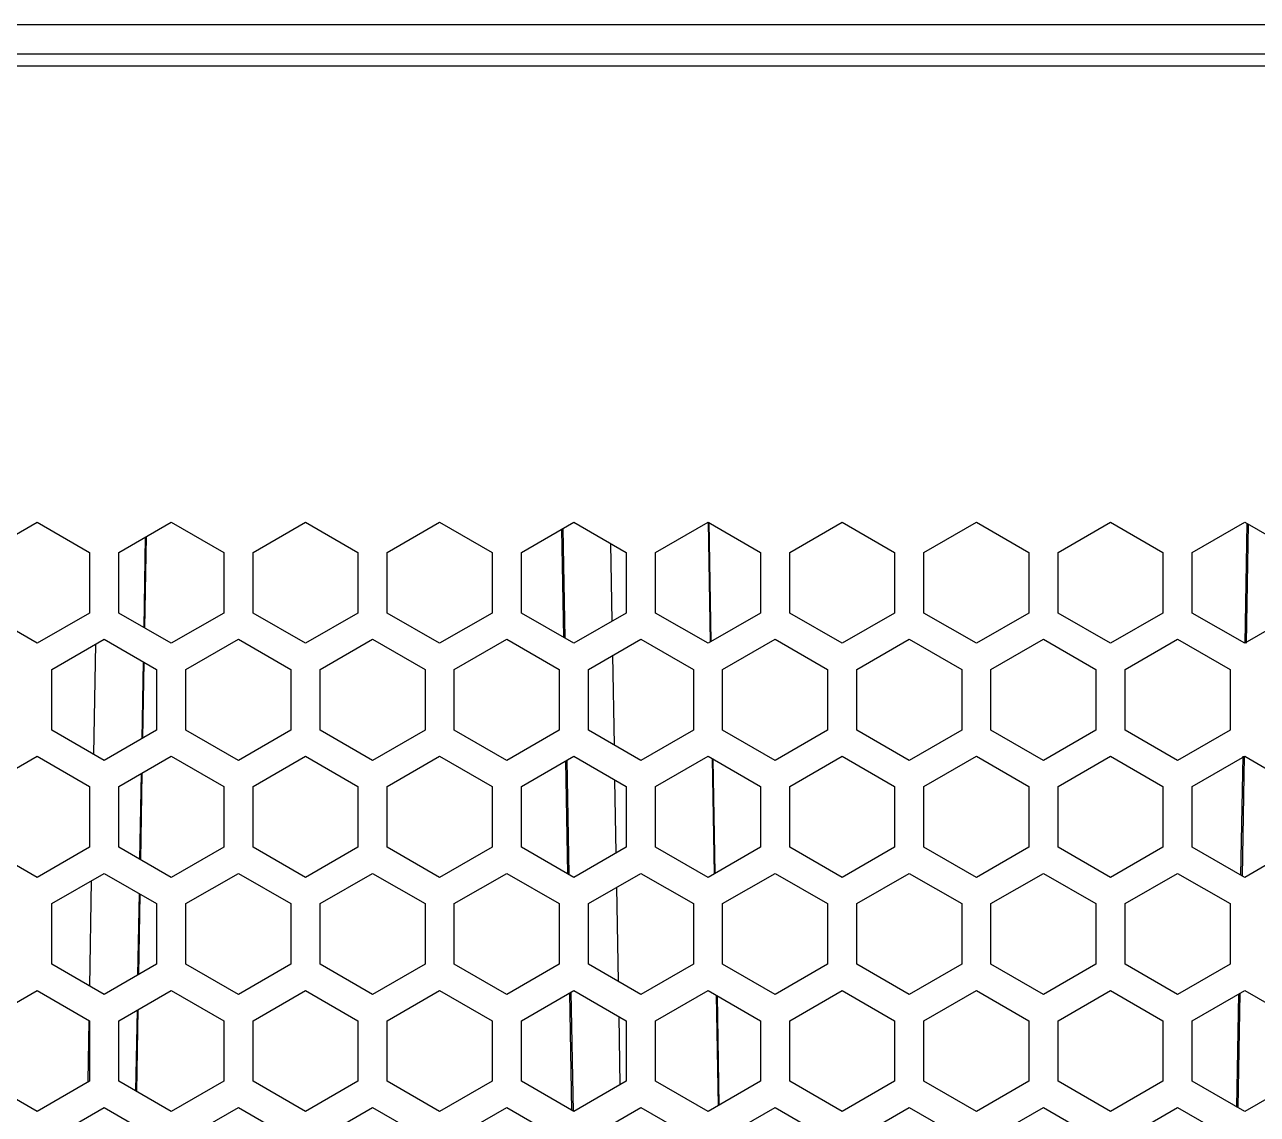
# Model space of a CAD drawing. Header units: millimetres. Extents: x 10297564 to 11610295, y -9287743 to -8409454.
# Drawn here: x 10494107 to 10495121, y -9078614 to -9077718 of the extents above; entities that cross this region are included whole.
import ezdxf

# ---------------------------------------------------------------- set-up
doc = ezdxf.new("R2010")
doc.units = ezdxf.units.MM
doc.header["$LTSCALE"] = 100
doc.layers.add('-0', color=7, linetype='Continuous')

# ---------------------------------------------------------------- blocks, each defined once
blk = doc.blocks.new('인버터 외형도')
at = {"layer": '-0', "linetype": 'Continuous'}
for p, q in [((86344.23, 52854.83), (98084.1, 52854.83)), ((88603.03, 52836.77), (96082.38, 52836.77)), ((95746.04, 52829.25), (92415.69, 52829.25)), ((93700.13, 52529.15), (93732.48, 52547.83)), ((93732.48, 52547.83), (93764.84, 52529.15)), ((93782.9, 52529.15), (93815.25, 52547.83)), ((93815.25, 52547.83), (93847.61, 52529.15)), ((93865.67, 52529.15), (93898.02, 52547.83)), ((93898.02, 52547.83), (93930.38, 52529.15)), ((93948.43, 52529.15), (93980.79, 52547.83)), ((93980.79, 52547.83), (94013.15, 52529.15)), ((94031.2, 52529.15), (94063.56, 52547.83)), ((94063.56, 52547.83), (94095.91, 52529.15)), ((94113.97, 52529.15), (94146.33, 52547.83)), ((94146.33, 52547.83), (94178.68, 52529.15)), ((94146.34, 52547.83), (94147.63, 52473.86)), ((94148.3, 52474.25), (94147.01, 52547.84)), ((94196.74, 52529.15), (94229.1, 52547.83)), ((94229.1, 52547.83), (94261.45, 52529.15)), ((94279.51, 52529.15), (94311.87, 52547.83)), ((94311.87, 52547.83), (94344.22, 52529.15)), ((94362.28, 52529.15), (94394.64, 52547.83)), ((94394.64, 52547.83), (94426.99, 52529.15)), ((94445.05, 52529.15), (94477.41, 52547.83)), ((94477.41, 52547.83), (94509.76, 52529.15)), ((94477.6, 52473.11), (94478.89, 52546.97)), ((94479.55, 52546.59), (94478.27, 52473.09)), ((93799.19, 52538.56), (93798.22, 52482.94)), ((93798.89, 52482.56), (93799.87, 52538.95)), ((94057.3, 52476.72), (94056.14, 52543.55)), ((94056.8, 52543.93), (94057.98, 52476.33)), ((94087.22, 52486.77), (94086.39, 52534.65)), ((93764.84, 52529.15), (93764.84, 52491.79)), ((93782.9, 52491.79), (93782.9, 52529.15)), ((93847.61, 52529.15), (93847.61, 52491.79)), ((93865.67, 52491.79), (93865.67, 52529.15)), ((93930.38, 52529.15), (93930.38, 52491.79)), ((93948.43, 52491.79), (93948.43, 52529.15)), ((94013.15, 52529.15), (94013.15, 52491.79)), ((94031.2, 52491.79), (94031.2, 52529.15)), ((94095.91, 52529.15), (94095.91, 52491.79)), ((94113.97, 52491.79), (94113.97, 52529.15)), ((94178.68, 52529.15), (94178.68, 52491.79)), ((94196.74, 52491.79), (94196.74, 52529.15)), ((94261.45, 52529.15), (94261.45, 52491.79)), ((94279.51, 52491.79), (94279.51, 52529.15)), ((94344.22, 52529.15), (94344.22, 52491.79)), ((94362.28, 52491.79), (94362.28, 52529.15)), ((94426.99, 52529.15), (94426.99, 52491.79)), ((94445.05, 52491.79), (94445.05, 52529.15)), ((93732.48, 52473.11), (93700.13, 52491.79)), ((93764.84, 52491.79), (93732.48, 52473.11)), ((93815.25, 52473.11), (93782.9, 52491.79)), ((93847.61, 52491.79), (93815.25, 52473.11)), ((93898.02, 52473.11), (93865.67, 52491.79)), ((93930.38, 52491.79), (93898.02, 52473.11)), ((93980.79, 52473.11), (93948.43, 52491.79)), ((94013.15, 52491.79), (93980.79, 52473.11)), ((94063.56, 52473.11), (94031.2, 52491.79)), ((94095.91, 52491.79), (94063.56, 52473.11)), ((94146.33, 52473.11), (94113.97, 52491.79)), ((94178.68, 52491.79), (94146.33, 52473.11)), ((94229.1, 52473.11), (94196.74, 52491.79)), ((94261.45, 52491.79), (94229.1, 52473.11)), ((94311.87, 52473.11), (94279.51, 52491.79)), ((94344.22, 52491.79), (94311.87, 52473.11)), ((94394.64, 52473.11), (94362.28, 52491.79)), ((94426.99, 52491.79), (94394.64, 52473.11)), ((94477.41, 52473.11), (94445.05, 52491.79)), ((94509.76, 52491.79), (94477.41, 52473.11)), ((93741.51, 52456.92), (93773.87, 52475.6)), ((93767.43, 52404.59), (93768.62, 52472.57)), ((93773.87, 52475.6), (93806.22, 52456.92)), ((93824.28, 52456.92), (93856.64, 52475.6)), ((93856.64, 52475.6), (93888.99, 52456.92)), ((93907.05, 52456.92), (93939.41, 52475.6)), ((93939.41, 52475.6), (93971.76, 52456.92)), ((93989.82, 52456.92), (94022.17, 52475.6)), ((94022.17, 52475.6), (94054.53, 52456.92)), ((94072.59, 52456.92), (94104.94, 52475.6)), ((94104.94, 52475.6), (94137.3, 52456.92)), ((94155.36, 52456.92), (94187.71, 52475.6)), ((94187.71, 52475.6), (94220.07, 52456.92)), ((94238.13, 52456.92), (94270.48, 52475.6)), ((94270.48, 52475.6), (94302.84, 52456.92)), ((94320.9, 52456.92), (94353.25, 52475.6)), ((94353.25, 52475.6), (94385.61, 52456.92)), ((94403.67, 52456.92), (94436.02, 52475.6)), ((94436.02, 52475.6), (94468.38, 52456.92)), ((93797.85, 52461.75), (93797.02, 52414.24)), ((94088.56, 52410.34), (94087.59, 52465.58)), ((93741.51, 52419.55), (93741.51, 52456.92)), ((93797.7, 52414.63), (93798.52, 52461.37)), ((93806.22, 52456.92), (93806.22, 52419.55)), ((93824.28, 52419.55), (93824.28, 52456.92)), ((93888.99, 52456.92), (93888.99, 52419.55)), ((93907.05, 52419.55), (93907.05, 52456.92)), ((93971.76, 52456.92), (93971.76, 52419.55)), ((93989.82, 52419.55), (93989.82, 52456.92)), ((94054.53, 52456.92), (94054.53, 52419.55)), ((94072.59, 52419.55), (94072.59, 52456.92)), ((94137.3, 52456.92), (94137.3, 52419.55)), ((94155.36, 52419.55), (94155.36, 52456.92)), ((94220.07, 52456.92), (94220.07, 52419.55)), ((94238.13, 52419.55), (94238.13, 52456.92)), ((94302.84, 52456.92), (94302.84, 52419.55)), ((94320.9, 52419.55), (94320.9, 52456.92)), ((94385.61, 52456.92), (94385.61, 52419.55)), ((94403.67, 52419.55), (94403.67, 52456.92)), ((94468.38, 52456.92), (94468.38, 52419.55)), ((93773.87, 52400.87), (93741.51, 52419.55)), ((93806.22, 52419.55), (93773.87, 52400.87)), ((93856.64, 52400.87), (93824.28, 52419.55)), ((93888.99, 52419.55), (93856.64, 52400.87)), ((93939.41, 52400.87), (93907.05, 52419.55)), ((93971.76, 52419.55), (93939.41, 52400.87)), ((94022.17, 52400.87), (93989.82, 52419.55)), ((94054.53, 52419.55), (94022.17, 52400.87)), ((94104.94, 52400.87), (94072.59, 52419.55)), ((94137.3, 52419.55), (94104.94, 52400.87)), ((94187.71, 52400.87), (94155.36, 52419.55)), ((94220.07, 52419.55), (94187.71, 52400.87)), ((94270.48, 52400.87), (94238.13, 52419.55)), ((94302.84, 52419.55), (94270.48, 52400.87)), ((94353.25, 52400.87), (94320.9, 52419.55)), ((94385.61, 52419.55), (94353.25, 52400.87)), ((94436.02, 52400.87), (94403.67, 52419.55)), ((94468.38, 52419.55), (94436.02, 52400.87)), ((93700.13, 52384.68), (93732.48, 52403.36)), ((93732.48, 52403.36), (93764.84, 52384.68)), ((93782.9, 52384.68), (93815.25, 52403.36)), ((93815.25, 52403.36), (93847.61, 52384.68)), ((93865.67, 52384.68), (93898.02, 52403.36)), ((93898.02, 52403.36), (93930.38, 52384.68)), ((93948.43, 52384.68), (93980.79, 52403.36)), ((93980.79, 52403.36), (94013.15, 52384.68)), ((94031.2, 52384.68), (94063.56, 52403.36)), ((94059.3, 52400.9), (94060.53, 52330.39)), ((94063.56, 52403.36), (94095.91, 52384.68)), ((94113.97, 52384.68), (94146.33, 52403.36)), ((94146.33, 52403.36), (94178.68, 52384.68)), ((94148.89, 52401.88), (94150.13, 52330.83)), ((94150.79, 52331.22), (94149.57, 52401.49)), ((94196.74, 52384.68), (94229.1, 52403.36)), ((94229.1, 52403.36), (94261.45, 52384.68)), ((94279.51, 52384.68), (94311.87, 52403.36)), ((94311.87, 52403.36), (94344.22, 52384.68)), ((94362.28, 52384.68), (94394.64, 52403.36)), ((94394.64, 52403.36), (94426.99, 52384.68)), ((94445.05, 52384.68), (94477.41, 52403.36)), ((94475.1, 52329.97), (94476.38, 52403.38)), ((94477.05, 52403.37), (94475.77, 52329.59)), ((94477.41, 52403.36), (94509.76, 52384.68)), ((94059.85, 52330.78), (94058.63, 52400.52)), ((93796.65, 52392.62), (93795.73, 52339.91)), ((93796.39, 52339.53), (93797.32, 52393.01)), ((94089.72, 52343.74), (94088.93, 52388.71)), ((93764.84, 52384.68), (93764.84, 52347.32)), ((93782.9, 52347.32), (93782.9, 52384.68)), ((93847.61, 52384.68), (93847.61, 52347.32)), ((93865.67, 52347.32), (93865.67, 52384.68)), ((93930.38, 52384.68), (93930.38, 52347.32)), ((93948.43, 52347.32), (93948.43, 52384.68)), ((94013.15, 52384.68), (94013.15, 52347.32)), ((94031.2, 52347.32), (94031.2, 52384.68)), ((94095.91, 52384.68), (94095.91, 52347.32)), ((94113.97, 52347.32), (94113.97, 52384.68)), ((94178.68, 52384.68), (94178.68, 52347.32)), ((94196.74, 52347.32), (94196.74, 52384.68)), ((94261.45, 52384.68), (94261.45, 52347.32)), ((94279.51, 52347.32), (94279.51, 52384.68)), ((94344.22, 52384.68), (94344.22, 52347.32)), ((94362.28, 52347.32), (94362.28, 52384.68)), ((94426.99, 52384.68), (94426.99, 52347.32)), ((94445.05, 52347.32), (94445.05, 52384.68)), ((93732.48, 52328.64), (93700.13, 52347.32)), ((93764.84, 52347.32), (93732.48, 52328.64)), ((93815.25, 52328.64), (93782.9, 52347.32)), ((93847.61, 52347.32), (93815.25, 52328.64)), ((93898.02, 52328.64), (93865.67, 52347.32)), ((93930.38, 52347.32), (93898.02, 52328.64)), ((93980.79, 52328.64), (93948.43, 52347.32)), ((94013.15, 52347.32), (93980.79, 52328.64)), ((94063.56, 52328.64), (94031.2, 52347.32)), ((94095.91, 52347.32), (94063.56, 52328.64)), ((94146.33, 52328.64), (94113.97, 52347.32)), ((94178.68, 52347.32), (94146.33, 52328.64)), ((94229.1, 52328.64), (94196.74, 52347.32)), ((94261.45, 52347.32), (94229.1, 52328.64)), ((94311.87, 52328.64), (94279.51, 52347.32)), ((94344.22, 52347.32), (94311.87, 52328.64)), ((94394.64, 52328.64), (94362.28, 52347.32)), ((94426.99, 52347.32), (94394.64, 52328.64)), ((94477.41, 52328.64), (94445.05, 52347.32)), ((94509.76, 52347.32), (94477.41, 52328.64)), ((93741.51, 52312.45), (93773.87, 52331.13)), ((93764.93, 52261.56), (93766.07, 52326.62)), ((93773.87, 52331.13), (93806.22, 52312.45)), ((93824.28, 52312.45), (93856.64, 52331.13)), ((93856.64, 52331.13), (93888.99, 52312.45)), ((93907.05, 52312.45), (93939.41, 52331.13)), ((93939.41, 52331.13), (93971.76, 52312.45)), ((93989.82, 52312.45), (94022.17, 52331.13)), ((94022.17, 52331.13), (94054.53, 52312.45)), ((94072.59, 52312.45), (94104.94, 52331.13)), ((94104.94, 52331.13), (94137.3, 52312.45)), ((94155.36, 52312.45), (94187.71, 52331.13)), ((94187.71, 52331.13), (94220.07, 52312.45)), ((94238.13, 52312.45), (94270.48, 52331.13)), ((94270.48, 52331.13), (94302.84, 52312.45)), ((94320.9, 52312.45), (94353.25, 52331.13)), ((94353.25, 52331.13), (94385.61, 52312.45)), ((94403.67, 52312.45), (94436.02, 52331.13)), ((94436.02, 52331.13), (94468.38, 52312.45)), ((93795.36, 52318.72), (93794.48, 52268.3)), ((93795.15, 52268.69), (93796.02, 52318.34)), ((94091.1, 52264.4), (94090.09, 52322.55)), ((93741.51, 52275.08), (93741.51, 52312.45)), ((93806.22, 52312.45), (93806.22, 52275.08)), ((93824.28, 52275.08), (93824.28, 52312.45)), ((93888.99, 52312.45), (93888.99, 52275.08)), ((93907.05, 52275.08), (93907.05, 52312.45)), ((93971.76, 52312.45), (93971.76, 52275.08)), ((93989.82, 52275.08), (93989.82, 52312.45)), ((94054.53, 52312.45), (94054.53, 52275.08)), ((94072.59, 52275.08), (94072.59, 52312.45)), ((94137.3, 52312.45), (94137.3, 52275.08)), ((94155.36, 52275.08), (94155.36, 52312.45)), ((94220.07, 52312.45), (94220.07, 52275.08)), ((94238.13, 52275.08), (94238.13, 52312.45)), ((94302.84, 52312.45), (94302.84, 52275.08)), ((94320.9, 52275.08), (94320.9, 52312.45)), ((94385.61, 52312.45), (94385.61, 52275.08)), ((94403.67, 52275.08), (94403.67, 52312.45)), ((94468.38, 52312.45), (94468.38, 52275.08)), ((93773.87, 52256.4), (93741.51, 52275.08)), ((93806.22, 52275.08), (93773.87, 52256.4)), ((93856.64, 52256.4), (93824.28, 52275.08)), ((93888.99, 52275.08), (93856.64, 52256.4)), ((93939.41, 52256.4), (93907.05, 52275.08)), ((93971.76, 52275.08), (93939.41, 52256.4)), ((94022.17, 52256.4), (93989.82, 52275.08)), ((94054.53, 52275.08), (94022.17, 52256.4)), ((94104.94, 52256.4), (94072.59, 52275.08)), ((94137.3, 52275.08), (94104.94, 52256.4)), ((94187.71, 52256.4), (94155.36, 52275.08)), ((94220.07, 52275.08), (94187.71, 52256.4)), ((94270.48, 52256.4), (94238.13, 52275.08)), ((94302.84, 52275.08), (94270.48, 52256.4)), ((94353.25, 52256.4), (94320.9, 52275.08)), ((94385.61, 52275.08), (94353.25, 52256.4)), ((94436.02, 52256.4), (94403.67, 52275.08)), ((94468.38, 52275.08), (94436.02, 52256.4)), ((93700.13, 52240.21), (93732.48, 52258.89)), ((93732.48, 52258.89), (93764.84, 52240.21)), ((93782.9, 52240.21), (93815.25, 52258.89)), ((93815.25, 52258.89), (93847.61, 52240.21)), ((93865.67, 52240.21), (93898.02, 52258.89)), ((93898.02, 52258.89), (93930.38, 52240.21)), ((93948.43, 52240.21), (93980.79, 52258.89)), ((93980.79, 52258.89), (94013.15, 52240.21)), ((94031.2, 52240.21), (94063.56, 52258.89)), ((94062.4, 52184.84), (94061.13, 52257.49)), ((94061.79, 52257.87), (94063.08, 52184.16)), ((94063.56, 52258.89), (94095.91, 52240.21)), ((94113.97, 52240.21), (94146.33, 52258.89)), ((94146.33, 52258.89), (94178.68, 52240.21)), ((94196.74, 52240.21), (94229.1, 52258.89)), ((94229.1, 52258.89), (94261.45, 52240.21)), ((94279.51, 52240.21), (94311.87, 52258.89)), ((94311.87, 52258.89), (94344.22, 52240.21)), ((94362.28, 52240.21), (94394.64, 52258.89)), ((94394.64, 52258.89), (94426.99, 52240.21)), ((94445.05, 52240.21), (94477.41, 52258.89)), ((94472.61, 52186.94), (94473.83, 52256.82)), ((94474.5, 52257.21), (94473.27, 52186.56)), ((94477.41, 52258.89), (94509.76, 52240.21)), ((94151.44, 52255.94), (94152.63, 52187.81)), ((94153.29, 52188.19), (94152.11, 52255.55)), ((93794.1, 52246.68), (93793.23, 52196.88)), ((93793.89, 52196.5), (93794.77, 52247.07)), ((94092.21, 52200.71), (94091.48, 52242.77)), ((93763.91, 52202.87), (93764.56, 52240.21)), ((93764.84, 52240.21), (93764.84, 52202.85)), ((93782.9, 52202.85), (93782.9, 52240.21)), ((93847.61, 52240.21), (93847.61, 52202.85)), ((93865.67, 52202.85), (93865.67, 52240.21)), ((93930.38, 52240.21), (93930.38, 52202.85)), ((93948.43, 52202.85), (93948.43, 52240.21)), ((94013.15, 52240.21), (94013.15, 52202.85)), ((94031.2, 52202.85), (94031.2, 52240.21)), ((94095.91, 52240.21), (94095.91, 52202.85)), ((94113.97, 52202.85), (94113.97, 52240.21)), ((94178.68, 52240.21), (94178.68, 52202.85)), ((94196.74, 52202.85), (94196.74, 52240.21)), ((94261.45, 52240.21), (94261.45, 52202.85)), ((94279.51, 52202.85), (94279.51, 52240.21)), ((94344.22, 52240.21), (94344.22, 52202.85)), ((94362.28, 52202.85), (94362.28, 52240.21)), ((94426.99, 52240.21), (94426.99, 52202.85)), ((94445.05, 52202.85), (94445.05, 52240.21)), ((93732.48, 52184.17), (93700.13, 52202.85)), ((93764.84, 52202.85), (93732.48, 52184.17)), ((93815.25, 52184.17), (93782.9, 52202.85)), ((93847.61, 52202.85), (93815.25, 52184.17)), ((93898.02, 52184.17), (93865.67, 52202.85)), ((93930.38, 52202.85), (93898.02, 52184.17)), ((93980.79, 52184.17), (93948.43, 52202.85)), ((94013.15, 52202.85), (93980.79, 52184.17)), ((94063.56, 52184.17), (94031.2, 52202.85)), ((94095.91, 52202.85), (94063.56, 52184.17)), ((94146.33, 52184.17), (94113.97, 52202.85)), ((94178.68, 52202.85), (94146.33, 52184.17)), ((94229.1, 52184.17), (94196.74, 52202.85)), ((94261.45, 52202.85), (94229.1, 52184.17)), ((94311.87, 52184.17), (94279.51, 52202.85)), ((94344.22, 52202.85), (94311.87, 52184.17)), ((94394.64, 52184.17), (94362.28, 52202.85)), ((94426.99, 52202.85), (94394.64, 52184.17)), ((94477.41, 52184.17), (94445.05, 52202.85)), ((94509.76, 52202.85), (94477.41, 52184.17)), ((93741.51, 52167.98), (93773.87, 52186.66)), ((93773.87, 52186.66), (93806.22, 52167.98)), ((93824.28, 52167.98), (93856.64, 52186.66)), ((93856.64, 52186.66), (93888.99, 52167.98)), ((93907.05, 52167.98), (93939.41, 52186.66)), ((93939.41, 52186.66), (93971.76, 52167.98)), ((93989.82, 52167.98), (94022.17, 52186.66)), ((94022.17, 52186.66), (94054.53, 52167.98)), ((94072.59, 52167.98), (94104.94, 52186.66)), ((94104.94, 52186.66), (94137.3, 52167.98)), ((94155.36, 52167.98), (94187.71, 52186.66)), ((94187.71, 52186.66), (94220.07, 52167.98)), ((94238.13, 52167.98), (94270.48, 52186.66)), ((94270.48, 52186.66), (94302.84, 52167.98)), ((94320.9, 52167.98), (94353.25, 52186.66)), ((94353.25, 52186.66), (94385.61, 52167.98)), ((94403.67, 52167.98), (94436.02, 52186.66)), ((94436.02, 52186.66), (94468.38, 52167.98))]:
    blk.add_line(p, q, dxfattribs=at)

msp = doc.modelspace()

# ---------------------------------------------------------------- block references
at = {"xscale": 1.333333333333333, "yscale": 1.333333333333333, "zscale": 1.333333333333333}
msp.add_blockref('인버터 외형도', (10369140.6, -9148191), dxfattribs=at)

doc.saveas('drawing.dxf')
